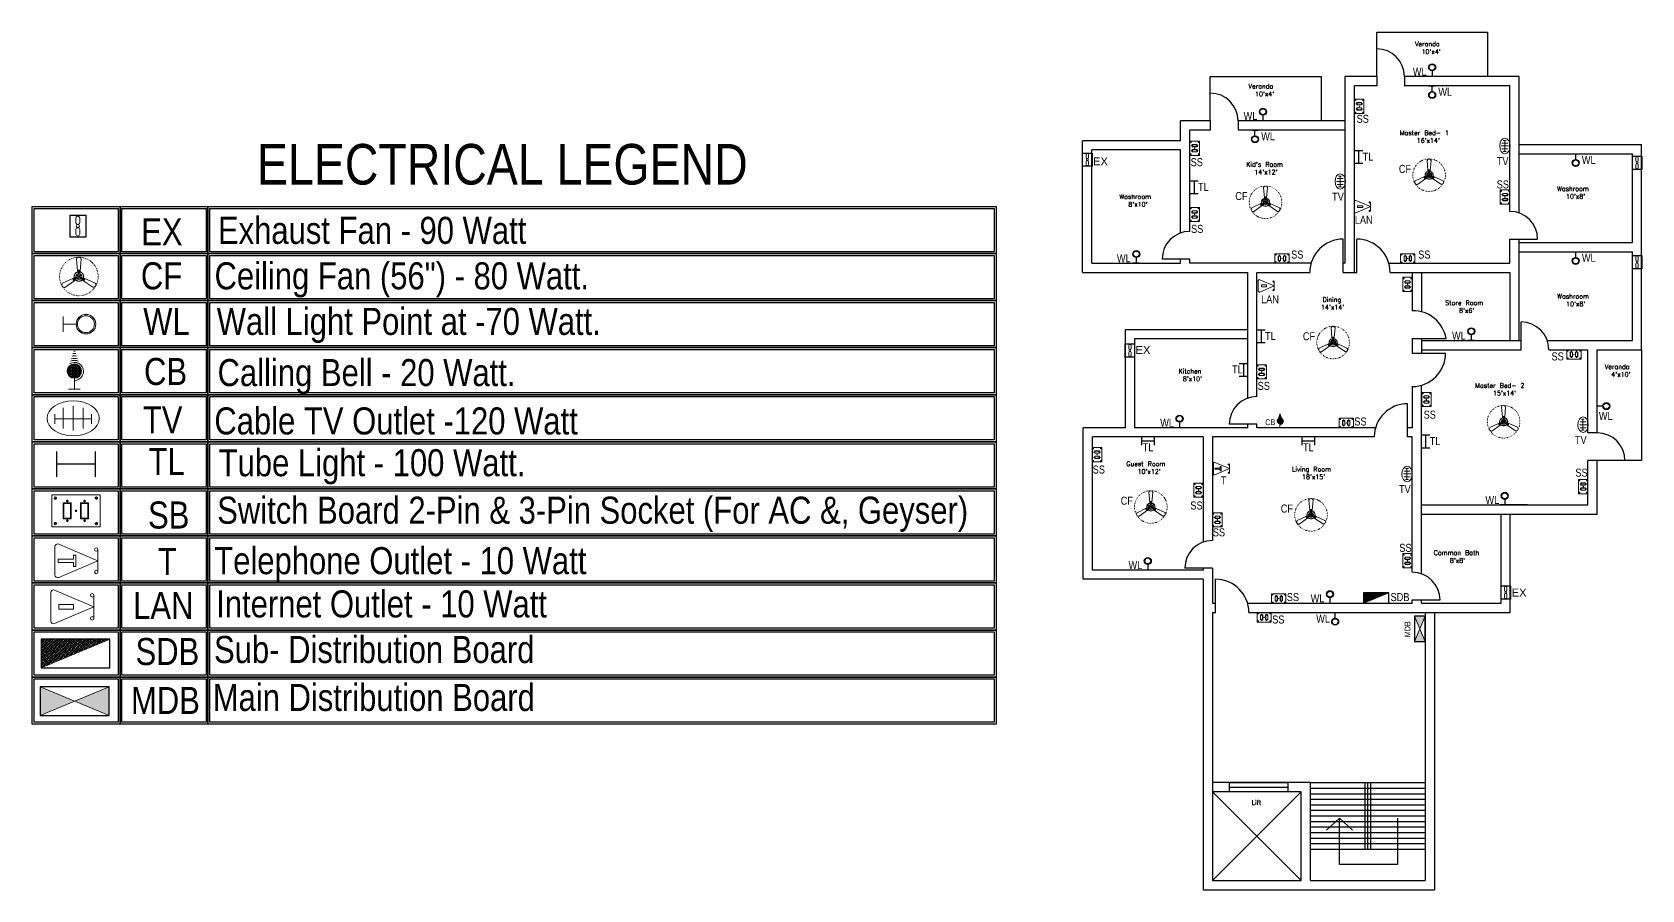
# Model space of a CAD drawing. Header units: inches. Extents: x 636 to 3606, y -629 to 653.
# Drawn here: x 636 to 2377, y -433 to 495 of the extents above; entities that cross this region are included whole.
import ezdxf

# ---------------------------------------------------------------- set-up
doc = ezdxf.new("R2010")
doc.units = ezdxf.units.IN
doc.header["$MEASUREMENT"] = 0
doc.linetypes.add('DOT', pattern=[0.25, 0, -0.25])
for name, color, linetype, lineweight in [('0-elect.fixture-1 db board & switch', 160, 'Continuous', 5), ('0-elect.fixture-2 light point', 190, 'Continuous', 5), ('0-elect.fixture-3 fan', 200, 'Continuous', 5), ('0-elect.fixture-5 communication', 190, 'Continuous', 5), ('E text', 7, 'Continuous', 5), ('EM SWITCH BOARD', 7, 'Continuous', 13), ('EM WALL LIGHT', 224, 'Continuous', 13), ('EM_E_EXHAUST  FAN', 6, 'Continuous', 13), ('EM_ELE FIX FOR CB', 204, 'Continuous', 13), ('STAGE', 252, 'Continuous', 5)]:
    doc.layers.add(name, color=color, linetype=linetype, lineweight=lineweight)
doc.styles.add('Anot', font='ARIALN.TTF')
doc.styles.get("Standard").update_dxf_attribs({"font": 'txt.shx', "height": 2, "bigfont": '@extfont2.shx'})

# ---------------------------------------------------------------- blocks, each defined once
blk = doc.blocks.new('CF02')
at = {"layer": '0-elect.fixture-3 fan', "color": 214, "linetype": 'ByBlock', "ltscale": 5}
for p, q in [((-3.6, 25.4), (-2, 7.9)), ((1.9, 7.9), (3.4, 25.4)), ((-0.6, 8.1), (-1, 8.9)), ((-0.6, 6.6), (-1, 5.9)), ((-0.4, 9.1), (-0.6, 8.8)), ((-0.4, 6), (-0.6, 5.7)), ((0.1, 6.3), (-0.2, 6.5)), ((0.2, 8.4), (-0.1, 8.6)), ((0.5, 9.1), (0.3, 8.8)), ((0.5, 6.1), (0.4, 5.8)), ((0.5, 8.1), (0.9, 8.9)), ((0.5, 6.6), (0.9, 5.9)), ((-7.8, -2.3), (-23.7, -9.8)), ((-20.2, -15.9), (-5.9, -5.7)), ((-7.3, -3.6), (-8.2, -3.6)), ((-8.1, -4.1), (-7.8, -4.1)), ((-7.7, -4.9), (-7.3, -4.9)), ((-7.3, -4.1), (-7.3, -4.4)), ((-6.7, -4.6), (-7.2, -5.3)), ((-6, -2.8), (-5.5, -2.1)), ((-5.5, -2.6), (-5.2, -2.6)), ((-5.5, -3.1), (-5.5, -3.5)), ((-5.4, -3.8), (-4.6, -3.8)), ((-5, -3.4), (-4.6, -3.4)), ((5.5, -3.8), (4.6, -3.7)), ((5, -3.5), (4.8, -3.2)), ((5.4, -2.6), (5.2, -2.3)), ((5.5, -3.2), (5.8, -3)), ((6, -2.8), (5.6, -2.1)), ((5.9, -5.6), (20.4, -15.6)), ((6.8, -4.5), (7.2, -5.2)), ((7.2, -4.3), (7.5, -4.2)), ((7.4, -3.5), (8.2, -3.6)), ((7.6, -5), (7.4, -4.7)), ((23.8, -9.5), (7.9, -2.2)), ((8.1, -4.2), (7.9, -3.9))]:
    blk.add_line(p, q, dxfattribs=at)
at = {"layer": '0-elect.fixture-3 fan', "color": 214, "linetype": 'DOT', "ltscale": 2}
blk.add_circle((0, 0), 28, dxfattribs=at)
at = {"layer": '0-elect.fixture-3 fan', "color": 214, "linetype": 'ByBlock', "ltscale": 5}
for centre, radius in [((0, 0), 4.27), ((0, 0), 2.78), ((0, 0), 1.15), ((0, 0), 0.797), ((-0.5, 8.9), 0.175), ((-0.5, 5.8), 0.175), ((-0.1, 6.4), 0.175), ((0, 8.5), 0.175), ((0.4, 8.9), 0.175), ((0.4, 5.9), 0.175), ((-8, -4.1), 0.175), ((-7.5, -4.9), 0.175), ((-7.3, -4.2), 0.175), ((-5.5, -3.3), 0.175), ((-5.3, -2.6), 0.175), ((-4.8, -3.4), 0.175), ((4.9, -3.3), 0.175), ((5.3, -2.5), 0.175), ((5.6, -3.1), 0.175), ((7.3, -4.2), 0.175), ((7.5, -4.8), 0.175), ((8, -4), 0.175)]:
    blk.add_circle(centre, radius, dxfattribs=at)
for centre, radius, start, end in [((-0.1, 24.3), 3.67, 17.683, 162.9716), ((0, 0), 7, 94.4073, 206.2933), ((0, 0), 6.65, 95.3597, 205.2949), ((0, 0), 8.17, 94.4233, 104.1349), ((-0.8, 9), 0.292, 94.8218, 207.9587), ((-0.7, 5.7), 0.292, 155.5985, 277.004), ((0, 0), 9.33, 85.8328, 94.8218), ((0, 0), 5.48, 83.6506, 97.004), ((-3, 7.4), 2.52, 342.7313, 17.9233), ((2.8, 7.4), 2.37, 161.6232, 199.0313), ((0, 0), 8.17, 76.5196, 86.2312), ((0, 0), 7, 334.4073, 86.2933), ((0, 0), 6.65, 335.3597, 85.2949), ((0.6, 5.7), 0.292, 263.6506, 25.056), ((0.7, 9), 0.292, 332.6958, 85.8328), ((-21, -12.3), 3.67, 137.683, 282.9716), ((-8.1, -3.9), 0.292, 92.6958, 205.8328), ((0, 0), 9.33, 205.8328, 214.8218), ((0, 0), 8.17, 196.5196, 206.2312), ((-7.4, -5.2), 0.292, 214.8218, 327.9587), ((-7.8, -1.3), 2.37, 281.6232, 319.0313), ((-4.9, -6.3), 2.52, 102.7313, 137.9233), ((0, 0), 8.17, 214.4233, 224.1349), ((0, 0), 7, 214.4073, 326.2933), ((-5.3, -2.3), 0.292, 23.6506, 145.056), ((0, 0), 6.65, 215.3597, 325.2949), ((0, 0), 5.48, 203.6506, 217.004), ((-4.6, -3.5), 0.292, 275.5985, 37.004), ((0, 0), 5.48, 323.6506, 337.004), ((4.7, -3.4), 0.292, 143.6506, 265.056), ((5.3, -2.3), 0.292, 35.5985, 157.004), ((5, -6.1), 2.37, 41.6232, 79.0313), ((0, 0), 8.17, 316.5196, 326.2312), ((7.9, -1.1), 2.52, 222.7313, 257.9233), ((7.5, -5.1), 0.292, 212.6958, 325.8328), ((0, 0), 8.17, 334.4233, 344.1349), ((0, 0), 9.33, 325.8328, 334.8218), ((8.2, -3.8), 0.292, 334.8218, 87.9587), ((21.1, -12), 3.67, 257.683, 42.9716)]:
    blk.add_arc(centre, radius, start, end, dxfattribs=at)
blk = doc.blocks.new('TELEPHONE OUTLET01')
at = {"layer": '0-elect.fixture-5 communication', "color": 214}
for p, q in [((1.4, 6.21), (16.08, 0)), ((0, -5.28), (0, 5.28)), ((16.08, 0), (1.4, -6.21))]:
    blk.add_line(p, q, dxfattribs=at)
at = {"layer": '0-elect.fixture-5 communication', "color": 214, "lineweight": 5}
blk.add_line((16.08, 4.21), (16.08, -4.21), dxfattribs=at)
for points in [[(6.93, -0.61), (1.25, -0.61), (1.25, 0.61), (6.93, 0.61)], [(6.93, 0.61), (6.93, 2.12), (7.85, 2.12), (7.85, -2.12), (6.93, -2.12), (6.93, -0.61)]]:
    blk.add_lwpolyline(points, dxfattribs=at)
for centre in [(15.44, 4.21), (15.44, -4.21)]:
    blk.add_circle(centre, 0.647, dxfattribs=at)
at = {"layer": '0-elect.fixture-5 communication', "color": 214}
for centre, start, end in [((1.01, 5.28), 67.08202, 180), ((1.01, -5.28), 180, 292.91798)]:
    blk.add_arc(centre, 1.01, start, end, dxfattribs=at)
blk = doc.blocks.new('CALLING BELL 01')
at = {"layer": 'EM_ELE FIX FOR CB', "ltscale": 10}
h = blk.add_hatch(dxfattribs=at)
h.set_pattern_fill('HEX', color=6, scale=3, style=0)
h.set_pattern_definition([(0, (-34618.2231, 6812.4394), (0, 0.649519053), [0.375, -0.75]), (120, (-34618.2231, 6812.4394), (-0.5625, -0.324759526), [0.375, -0.75]), (60, (-34617.8481, 6812.4394), (-0.5625, 0.324759527), [0.375, -0.75])])
h.paths.add_polyline_path([(8.2, 0, 1), (19.2, 0, 1)])
at = {"layer": 'EM_ELE FIX FOR CB'}
for p, q in [((0, 4.4), (0, -4.4)), ((8.2, 0), (0, 0))]:
    blk.add_line(p, q, dxfattribs=at)
at = {"layer": 'EM_ELE FIX FOR CB', "lineweight": 13}
blk.add_circle((13.7, 0), 5.48, dxfattribs=at)
for centre, radius, start, end in [((13.4, 0), 6.93, 359.8055, 180.1945), ((13.5, 0), 6.77, 326.7279, 32.8008), ((13.7, 0), 8.02, 337.7534, 22.2466), ((13.7, 0), 9.52, 345.0989, 14.9011), ((13.7, 0), 11.5, 351.2266, 8.7734), ((13.7, 0), 13.3, 355.2226, 4.7774), ((13.7, 0), 15.1, 358.0713, 1.9287)]:
    blk.add_arc(centre, radius, start, end, dxfattribs=at)
blk = doc.blocks.new('CABLE TV OUTLET 01')
at = {"layer": '0-elect.fixture-2 light point', "color": 214, "lineweight": 25}
blk.add_line((0, 0), (0, 0), dxfattribs=at)
at = {"layer": '0-elect.fixture-5 communication', "color": 214, "lineweight": 5}
for p, q in [((2.76, -1.95), (2.76, 1.49)), ((5.67, -3.62), (5.67, 3.62)), ((9.19, 4.33), (9.19, -4.33)), ((12.72, -3.62), (12.72, 3.62)), ((15.63, -1.95), (15.63, 1.49)), ((15.63, -0.23), (2.76, -0.23))]:
    blk.add_line(p, q, dxfattribs=at)
at = {"layer": '0-elect.fixture-5 communication', "color": 214, "extrusion": (0, 0, -1)}
blk.add_ellipse((9.19, 0), major_axis=(9.19, 0), ratio=0.672373, start_param=3.141593, end_param=9.424778, dxfattribs=at)
blk = doc.blocks.new('ghhgh')
at = {"color": 6}
for points in [[(322.5, 79), (340.5, 79)], [(331.5, 79), (331.5, 51.5)], [(322.5, 51.5), (340.5, 51.5)]]:
    blk.add_lwpolyline(points, dxfattribs=at)
blk = doc.blocks.new('LAN')
at = {"layer": '0-elect.fixture-5 communication'}
for p, q in [((5490086, -91757), (5490086, -89670)), ((5490362, -89487), (5493263, -90713)), ((5493263, -90713), (5490362, -91940))]:
    blk.add_line(p, q, dxfattribs=at)
at = {"layer": '0-elect.fixture-5 communication', "color": 6}
blk.add_line((5493263, -89864), (5493263, -91563), dxfattribs=at)
at = {"layer": '0-elect.fixture-5 communication', "color": 1}
blk.add_lwpolyline([(5490694, -90541), (5491751, -90541), (5491751, -90886), (5490694, -90886)], close=True, dxfattribs=at)
at = {"layer": '0-elect.fixture-5 communication', "color": 6}
for centre in [(5493132, -89864), (5493132, -91563)]:
    blk.add_circle(centre, 131, dxfattribs=at)
at = {"layer": '0-elect.fixture-5 communication'}
for centre, start, end in [((5490285, -89670), 67.08202, 180), ((5490285, -91757), 180, 292.91798)]:
    blk.add_arc(centre, 199, start, end, dxfattribs=at)
blk = doc.blocks.new('SB01')
at = {"layer": 'EM SWITCH BOARD', "color": 214}
for p, q in [((-8.04, 10.95), (-7.27, 10.5)), ((-8.01, 11.01), (-7.24, 10.57)), ((-3.51, 9.83), (-2.97, 9.52)), ((-3.48, 9.87), (-2.94, 9.56)), ((0, 6), (0, 6.3)), ((3.48, 9.87), (2.94, 9.56)), ((3.51, 9.83), (2.97, 9.52)), ((8.01, 11.01), (7.24, 10.57)), ((8.04, 10.95), (7.27, 10.5)), ((-8.04, 1.05), (-7.27, 1.5)), ((-8.01, 0.99), (-7.24, 1.43)), ((-3.51, 2.17), (-2.97, 2.48)), ((-3.48, 2.13), (-2.94, 2.44)), ((0, 6), (-0.3, 6)), ((0, 6), (0.3, 6)), ((0, 6), (0, 5.7)), ((3.48, 2.13), (2.94, 2.44)), ((3.51, 2.17), (2.97, 2.48)), ((8.01, 0.99), (7.24, 1.43)), ((8.04, 1.05), (7.27, 1.5))]:
    blk.add_line(p, q, dxfattribs=at)
for points in [[(-9, 12), (9, 12), (9, 0), (-9, 0)], [(-4.7, 9.01), (-1.76, 9.01), (-1.76, 2.99), (-4.7, 2.99)], [(-4.46, 8.77), (-2, 8.77), (-2, 3.23), (-4.46, 3.23)], [(4.7, 9.01), (1.76, 9.01), (1.76, 2.99), (4.7, 2.99)], [(4.46, 8.77), (2, 8.77), (2, 3.23), (4.46, 3.23)]]:
    blk.add_lwpolyline(points, close=True, dxfattribs=at)
blk.add_circle((0, 6), 0.302, dxfattribs=at)
for centre, radius, start, end in [((-7.64, 10.76), 0.447, 154.70799, 325.29201), ((-7.64, 10.76), 0.447, 334.70799, 145.29201), ((-7.64, 10.76), 0.395, 144.66598, 155.33402), ((-7.64, 10.76), 0.395, 324.66598, 335.33402), ((-3.23, 9.69), 0.313, 154.70799, 325.29201), ((-3.23, 9.69), 0.313, 334.70799, 145.29201), ((-3.23, 9.69), 0.276, 144.66598, 155.33402), ((-3.23, 9.69), 0.276, 324.66598, 335.33402), ((3.23, 9.69), 0.313, 34.70799, 205.29201), ((3.23, 9.69), 0.313, 214.70799, 25.29201), ((3.23, 9.69), 0.276, 204.66598, 215.33402), ((3.23, 9.69), 0.276, 24.66598, 35.33402), ((7.64, 10.76), 0.447, 34.70799, 205.29201), ((7.64, 10.76), 0.447, 214.70799, 25.29201), ((7.64, 10.76), 0.395, 204.66598, 215.33402), ((7.64, 10.76), 0.395, 24.66598, 35.33402), ((-7.64, 1.24), 0.447, 34.70799, 205.29201), ((-7.64, 1.24), 0.447, 214.70799, 25.29201), ((-7.64, 1.24), 0.395, 204.66598, 215.33402), ((-7.64, 1.24), 0.395, 24.66598, 35.33402), ((-3.23, 2.31), 0.313, 34.70799, 205.29201), ((-3.23, 2.31), 0.313, 214.70799, 25.29201), ((-3.23, 2.31), 0.276, 204.66598, 215.33402), ((-3.23, 2.31), 0.276, 24.66598, 35.33402), ((3.23, 2.31), 0.313, 154.70799, 325.29201), ((3.23, 2.31), 0.313, 334.70799, 145.29201), ((3.23, 2.31), 0.276, 144.66598, 155.33402), ((3.23, 2.31), 0.276, 324.66598, 335.33402), ((7.64, 1.24), 0.447, 154.70799, 325.29201), ((7.64, 1.24), 0.447, 334.70799, 145.29201), ((7.64, 1.24), 0.395, 144.66598, 155.33402), ((7.64, 1.24), 0.395, 324.66598, 335.33402)]:
    blk.add_arc(centre, radius, start, end, dxfattribs=at)
blk = doc.blocks.new('FDB01')
at = {"layer": '0-elect.fixture-1 db board & switch', "ltscale": 10}
h = blk.add_hatch(dxfattribs=at)
h.set_pattern_fill('ANSI33', color=6, scale=2.112, style=0)
h.set_pattern_definition([(45, (-18283.65253, 3377.1331), (-0.37335238, 0.37335238), []), (45, (-18283.2792, 3377.1331), (-0.37335238, 0.37335238), [0.264, -0.132])])
h.paths.add_polyline_path([(-7.89, 6.72), (-7.89, 0), (8.25, 6.72)])
at = {"layer": '0-elect.fixture-1 db board & switch'}
blk.add_line((-7.89, 0), (8.25, 6.72), dxfattribs=at)
at = {"layer": '0-elect.fixture-1 db board & switch', "lineweight": 25}
blk.add_lwpolyline([(8.25, 6.72), (-7.89, 6.72), (-7.89, 0), (8.25, 0)], close=True, dxfattribs=at)
blk = doc.blocks.new('EDB01')
at = {"layer": '0-elect.fixture-1 db board & switch', "ltscale": 10}
h = blk.add_hatch(color=6, dxfattribs=at)
h.paths.add_polyline_path([(0, 6.37), (15.28, 0), (15.28, 12.73)])
h.paths.add_polyline_path([(-15.28, 12.73), (-15.28, 0), (0, 6.37)])
at = {"layer": '0-elect.fixture-1 db board & switch'}
for p, q in [((15.28, 12.73), (-15.28, 0)), ((-15.28, 12.73), (15.28, 0))]:
    blk.add_line(p, q, dxfattribs=at)
at = {"layer": '0-elect.fixture-1 db board & switch', "lineweight": 25}
blk.add_lwpolyline([(-15.28, 0), (15.28, 0), (15.28, 12.73), (-15.28, 12.73)], close=True, dxfattribs=at)
blk = doc.blocks.new('fghgfhgh')
blk.add_lwpolyline([(1818.2, 155), (1828.2, 155), (1828.2, 141), (1818.2, 141)], close=True)
at = {"layer": 'EM_E_EXHAUST  FAN'}
for p, q in [((1821.9, 150.3), (1821.9, 153.2)), ((1821.9, 145.8), (1821.9, 142.9)), ((1824.4, 150.3), (1824.4, 153.2)), ((1824.4, 145.8), (1824.4, 142.9))]:
    blk.add_line(p, q, dxfattribs=at)
blk.add_circle((1823.2, 148.1), 1.01, dxfattribs=at)
for centre, start, end in [((1823.2, 153.2), 0, 180), ((1823.2, 150.3), 180, 0), ((1823.2, 145.8), 0, 180), ((1823.2, 142.9), 180, 0)]:
    blk.add_arc(centre, 1.25, start, end, dxfattribs=at)
blk = doc.blocks.new('WL01')
at = {"layer": 'EM WALL LIGHT', "color": 214}
for p, q in [((0, -5), (0, 5)), ((9.4, 0), (0, 0))]:
    blk.add_line(p, q, dxfattribs=at)
blk.add_circle((15.1, 0), 6.52, dxfattribs=at)
at = {"layer": 'EM WALL LIGHT', "color": 214, "lineweight": 20, "extrusion": (0, 0, -1)}
blk.add_ellipse((15.1, 0), major_axis=(-3.98, 3.98), ratio=1, start_param=2.356194490191891, end_param=8.639379797371477, dxfattribs=at)
blk = doc.blocks.new('fdgdfgdg')
at = {"color": 217, "true_color": 0x93278f}
for points in [[(1699.75, 651.5), (1728.25, 651.5)], [(1714, 627), (1714, 651.5)]]:
    blk.add_lwpolyline(points, dxfattribs=at)
for radius in [15, 13]:
    blk.add_circle((1714, 612), radius, dxfattribs=at)

msp = doc.modelspace()

# ---------------------------------------------------------------- linework, layer by layer
for p, q in [((2090.2, 447.1), (2090.2, 495.1)), ((2090.2, 495.1), (2210.2, 495.1)), ((2210.2, 495.1), (2210.2, 447.1)), ((1910.3, 399.1), (1910.3, 447.1)), ((1910.3, 447.1), (2030.3, 447.1)), ((2030.3, 447.1), (2030.3, 399.1)), ((2056.2, 245.1), (2056.2, 447.1)), ((2090.2, 447.1), (2056.2, 447.1)), ((2066.2, 235.1), (2066.2, 437.1)), ((2090.2, 437.1), (2066.2, 437.1)), ((2090.2, 447.1), (2090.2, 437.1)), ((2120.2, 447.1), (2120.2, 437.1)), ((2244.2, 447.1), (2120.2, 447.1)), ((2234.2, 437.1), (2120.2, 437.1)), ((2234.2, 301.1), (2234.2, 437.1)), ((2244.2, 299.4), (2244.2, 447.1)), ((1878.2, 377.6), (1878.2, 399.1)), ((1910.3, 399.1), (1878.2, 399.1)), ((1888.2, 279.5), (1888.2, 389.1)), ((1910.3, 389.1), (1888.2, 389.1)), ((1910.3, 399.1), (1910.3, 389.1)), ((2056.2, 399.1), (1940.3, 399.1)), ((1940.3, 399.1), (1940.3, 389.1)), ((2056.2, 389.1), (1940.3, 389.1)), ((1878.2, 377.6), (1772.2, 377.6)), ((1772.2, 235.1), (1772.2, 377.6)), ((1878.2, 367.6), (1782.2, 367.6)), ((1782.2, 245.1), (1782.2, 367.6)), ((1878.2, 277.7), (1878.2, 367.6)), ((2244.2, 373.5), (2376.7, 373.5)), ((2376.7, 267.5), (2376.7, 373.5)), ((2244.2, 363.5), (2366.7, 363.5)), ((2366.7, 267.5), (2366.7, 363.5)), ((2053.9, 235.1), (2053.9, 271.1)), ((2068.7, 235.1), (2068.7, 271.1)), ((2234.2, 245.1), (2234.2, 271.1)), ((2234.2, 271.1), (2264.2, 271.1)), ((2244.2, 161.5), (2244.2, 271.1)), ((2244.2, 267.5), (2366.7, 267.5)), ((2376.7, 151.5), (2376.7, 267.5)), ((1782.2, 245.1), (1878.2, 245.1)), ((1888.2, 249.5), (1858.2, 249.5)), ((1878.2, 245.1), (1878.2, 249.5)), ((1888.2, 245.1), (1888.2, 249.5)), ((2019.3, 245.1), (1888.2, 245.1)), ((2056.2, 245.1), (2053.9, 245.1)), ((2103.2, 245.1), (2234.2, 245.1)), ((2244.2, 257.5), (2366.7, 257.5)), ((2366.7, 161.5), (2366.7, 257.5)), ((1772.2, 235.1), (1878.2, 235.1)), ((1878.2, 235.1), (1950.7, 235.1)), ((1950.7, 99), (1950.7, 235.1)), ((1960.7, 235.1), (2017.9, 235.1)), ((1960.7, 100.8), (1960.7, 235.1)), ((2053.9, 235.1), (2068.7, 235.1)), ((2104.7, 235.1), (2234.2, 235.1)), ((2128.7, 235.1), (2128.7, 193.7)), ((2138.7, 235.1), (2138.7, 192)), ((2234.2, 235.1), (2234.2, 161.5)), ((2246.4, 151.5), (2246.4, 181.5)), ((1950.7, 173.1), (1818.2, 173.1)), ((1818.2, 173.1), (1818.2, 67.1)), ((1950.7, 163.1), (1828.2, 163.1)), ((1828.2, 163.1), (1828.2, 67.1)), ((2128.7, 163.7), (2165.2, 163.7)), ((2128.7, 163.7), (2128.7, 147.6)), ((2138.7, 163.7), (2138.7, 147.6)), ((2138.7, 161.5), (2246.4, 161.5)), ((2274.7, 161.5), (2366.7, 161.5)), ((2128.7, 147.6), (2164.7, 147.6)), ((2138.7, 151.5), (2246.4, 151.5)), ((2276.4, 151.5), (2318.7, 151.5)), ((2318.7, 61.5), (2318.7, 151.5)), ((2328.7, 151.5), (2376.7, 151.5)), ((2328.7, 61.5), (2328.7, 151.5)), ((2376.7, 151.5), (2376.7, 31.5)), ((2128.7, 112.1), (2128.7, 67.1)), ((2138.7, -91), (2138.7, 113)), ((2123.6, 57.1), (2123.6, 93.1)), ((1960.7, 70.8), (1930.7, 70.8)), ((1950.7, 67.1), (1950.7, 70.8)), ((1960.7, 67.1), (1960.7, 70.8)), ((1772.7, -96.9), (1772.7, 67.1)), ((1818.2, 67.1), (1772.7, 67.1)), ((1782.7, -86.9), (1782.7, 57.1)), ((1902.7, 57.1), (1782.7, 57.1)), ((1902.7, 67.1), (1828.2, 67.1)), ((1950.7, 67.1), (1828.2, 67.1)), ((1950.7, 67.1), (1902.7, 67.1)), ((1902.7, 57.1), (1902.7, -56.7)), ((1912.7, 57.1), (1912.7, -54.9)), ((2087.6, 57.1), (1912.7, 57.1)), ((2089, 67.1), (1960.7, 67.1)), ((2128.7, 67.1), (2123.6, 67.1)), ((2128.7, 57.1), (2123.6, 57.1)), ((2128.7, -89.3), (2128.7, 57.1)), ((2328.7, 61.5), (2318.7, 61.5)), ((2318.7, -16.5), (2318.7, 31.5)), ((2328.7, 31.5), (2318.7, 31.5)), ((2328.7, -26.5), (2328.7, 31.5)), ((2376.7, 31.5), (2328.7, 31.5)), ((2138.7, -16.5), (2318.7, -16.5)), ((2253.3, -16.5), (2223.3, -16.5)), ((2138.7, -26.5), (2328.7, -26.5)), ((2224.7, -122.9), (2224.7, -26.5)), ((2234.7, -132.9), (2234.7, -26.5)), ((1902.7, -86.9), (1782.7, -86.9)), ((1912.7, -84.9), (1882.7, -84.9)), ((1902.7, -84.9), (1902.7, -86.9)), ((1912.7, -84.9), (1912.7, -122.9)), ((1902.7, -96.9), (1772.7, -96.9)), ((1902.7, -96.9), (1902.7, -132.9)), ((1916, -132.9), (1916, -96.9)), ((2128.7, -122.9), (2128.7, -119.3)), ((2128.7, -119.3), (2158.7, -119.3)), ((2138.7, -122.9), (2138.7, -119.3)), ((1902.7, -132.9), (1902.7, -432.9)), ((1912.7, -122.9), (1916, -122.9)), ((1912.7, -132.9), (1916, -132.9)), ((1912.7, -132.9), (1912.7, -422.9)), ((1950.6, -122.9), (2128.7, -122.9)), ((1952, -132.9), (2138.7, -132.9)), ((2138.7, -122.9), (2224.7, -122.9)), ((2138.7, -132.9), (2234.7, -132.9)), ((2142.7, -132.9), (2142.7, -422.9)), ((2152.7, -132.9), (2152.7, -432.9)), ((2018.7, -316.9), (1912.7, -316.9)), ((2008.7, -326.9), (1912.7, -326.9)), ((1912.7, -326.9), (2008.7, -422.9)), ((1912.7, -422.9), (2008.7, -326.9)), ((2008.7, -422.9), (2008.7, -326.9)), ((2018.7, -422.9), (2018.7, -316.9)), ((2018.7, -316.9), (2142.7, -316.9)), ((2018.7, -322.9), (2142.7, -322.9)), ((2018.7, -328.9), (2142.7, -328.9)), ((2077.7, -388.9), (2077.7, -316.9)), ((2080.7, -388.9), (2080.7, -316.9)), ((2083.7, -388.9), (2083.7, -316.9)), ((2018.7, -334.9), (2142.7, -334.9)), ((2018.7, -340.9), (2142.7, -340.9)), ((2018.7, -346.9), (2142.7, -346.9)), ((2018.7, -352.9), (2142.7, -352.9)), ((2018.7, -358.9), (2142.7, -358.9)), ((2018.7, -364.9), (2142.7, -364.9)), ((2049.9, -355.4), (2035.8, -368.4)), ((2049.9, -405.5), (2049.9, -355.4)), ((2049.9, -355.4), (2064, -368.4)), ((2112.6, -355.3), (2112.6, -405.5)), ((2018.7, -370.9), (2142.7, -370.9)), ((2018.7, -376.9), (2142.7, -376.9)), ((2018.7, -382.9), (2142.7, -382.9)), ((2018.7, -388.9), (2142.7, -388.9)), ((2112.6, -405.5), (2049.9, -405.5)), ((1902.7, -432.9), (2152.7, -432.9)), ((1912.7, -422.9), (2008.7, -422.9)), ((2018.7, -422.9), (2142.7, -422.9))]:
    msp.add_line(p, q)
for points in [[(636.2, 306.4), (731.3, 306.4), (731.3, 255.5), (636.2, 255.5)], [(638.2, 304.4), (729.3, 304.4), (729.3, 257.5), (638.2, 257.5)], [(731.3, 306.4), (826.3, 306.4), (826.3, 255.5), (731.3, 255.5)], [(733.3, 304.4), (824.3, 304.4), (824.3, 257.5), (733.3, 257.5)], [(826.3, 306.4), (1678.6, 306.4), (1678.6, 255.5), (826.3, 255.5)], [(828.3, 304.4), (1676.6, 304.4), (1676.6, 257.5), (828.3, 257.5)], [(636.2, 255.5), (731.3, 255.5), (731.3, 204.6), (636.2, 204.6)], [(638.2, 253.5), (729.3, 253.5), (729.3, 206.6), (638.2, 206.6)], [(731.3, 255.5), (826.3, 255.5), (826.3, 204.6), (731.3, 204.6)], [(733.3, 253.5), (824.3, 253.5), (824.3, 206.6), (733.3, 206.6)], [(826.3, 255.5), (1678.6, 255.5), (1678.6, 204.6), (826.3, 204.6)], [(828.3, 253.5), (1676.6, 253.5), (1676.6, 206.6), (828.3, 206.6)], [(636.2, 204.6), (731.3, 204.6), (731.3, 153.7), (636.2, 153.7)], [(638.2, 202.6), (729.3, 202.6), (729.3, 155.7), (638.2, 155.7)], [(731.3, 204.6), (826.3, 204.6), (826.3, 153.7), (731.3, 153.7)], [(733.3, 202.6), (824.3, 202.6), (824.3, 155.7), (733.3, 155.7)], [(826.3, 204.6), (1678.6, 204.6), (1678.6, 153.7), (826.3, 153.7)], [(828.3, 202.6), (1676.6, 202.6), (1676.6, 155.7), (828.3, 155.7)], [(636.2, 153.7), (731.3, 153.7), (731.3, 102.8), (636.2, 102.8)], [(638.2, 151.7), (729.3, 151.7), (729.3, 104.8), (638.2, 104.8)], [(731.3, 153.7), (826.3, 153.7), (826.3, 102.8), (731.3, 102.8)], [(733.3, 151.7), (824.3, 151.7), (824.3, 104.8), (733.3, 104.8)], [(826.3, 153.7), (1678.6, 153.7), (1678.6, 102.8), (826.3, 102.8)], [(828.3, 151.7), (1676.6, 151.7), (1676.6, 104.8), (828.3, 104.8)], [(636.2, 102.8), (731.3, 102.8), (731.3, 51.8), (636.2, 51.8)], [(638.2, 100.8), (729.3, 100.8), (729.3, 53.8), (638.2, 53.8)], [(731.3, 102.8), (826.3, 102.8), (826.3, 51.8), (731.3, 51.8)], [(733.3, 100.8), (824.3, 100.8), (824.3, 53.8), (733.3, 53.8)], [(826.3, 102.8), (1678.6, 102.8), (1678.6, 51.8), (826.3, 51.8)], [(828.3, 100.8), (1676.6, 100.8), (1676.6, 53.8), (828.3, 53.8)], [(636.2, 51.8), (731.3, 51.8), (731.3, 0.9), (636.2, 0.9)], [(638.2, 49.8), (729.3, 49.8), (729.3, 2.9), (638.2, 2.9)], [(731.3, 51.8), (826.3, 51.8), (826.3, 0.9), (731.3, 0.9)], [(731.3, 51.8), (826.3, 51.8), (826.3, 0.9), (731.3, 0.9)], [(733.3, 49.8), (824.3, 49.8), (824.3, 2.9), (733.3, 2.9)], [(826.3, 51.8), (1678.6, 51.8), (1678.6, 0.9), (826.3, 0.9)], [(828.3, 49.8), (1676.6, 49.8), (1676.6, 2.9), (828.3, 2.9)], [(636.2, 0.9), (731.3, 0.9), (731.3, -50), (636.2, -50)], [(731.3, 0.9), (826.3, 0.9), (826.3, -50), (731.3, -50)], [(826.3, 0.9), (1678.6, 0.9), (1678.6, -50), (826.3, -50)], [(638.2, -1.1), (729.3, -1.1), (729.3, -48), (638.2, -48)], [(733.3, -1.1), (824.3, -1.1), (824.3, -48), (733.3, -48)], [(828.3, -1.1), (1676.6, -1.1), (1676.6, -48), (828.3, -48)], [(636.2, -50), (731.3, -50), (731.3, -100.9), (636.2, -100.9)], [(638.2, -52), (729.3, -52), (729.3, -98.9), (638.2, -98.9)], [(731.3, -50), (826.3, -50), (826.3, -100.9), (731.3, -100.9)], [(733.3, -52), (824.3, -52), (824.3, -98.9), (733.3, -98.9)], [(826.3, -50), (1678.6, -50), (1678.6, -100.9), (826.3, -100.9)], [(828.3, -52), (1676.6, -52), (1676.6, -98.9), (828.3, -98.9)], [(636.2, -100.9), (731.3, -100.9), (731.3, -151.8), (636.2, -151.8)], [(638.2, -102.9), (729.3, -102.9), (729.3, -149.8), (638.2, -149.8)], [(731.3, -100.9), (826.3, -100.9), (826.3, -151.8), (731.3, -151.8)], [(733.3, -102.9), (824.3, -102.9), (824.3, -149.8), (733.3, -149.8)], [(826.3, -100.9), (1678.6, -100.9), (1678.6, -151.8), (826.3, -151.8)], [(828.3, -102.9), (1676.6, -102.9), (1676.6, -149.8), (828.3, -149.8)], [(636.2, -151.8), (731.3, -151.8), (731.3, -202.8), (636.2, -202.8)], [(638.2, -153.8), (729.3, -153.8), (729.3, -200.8), (638.2, -200.8)], [(731.3, -151.8), (826.3, -151.8), (826.3, -202.8), (731.3, -202.8)], [(733.3, -153.8), (824.3, -153.8), (824.3, -200.8), (733.3, -200.8)], [(826.3, -151.8), (1678.6, -151.8), (1678.6, -202.8), (826.3, -202.8)], [(828.3, -153.8), (1676.6, -153.8), (1676.6, -200.8), (828.3, -200.8)], [(636.2, -202.8), (731.3, -202.8), (731.3, -253.7), (636.2, -253.7)], [(638.2, -204.8), (729.3, -204.8), (729.3, -251.7), (638.2, -251.7)], [(731.3, -202.8), (826.3, -202.8), (826.3, -253.7), (731.3, -253.7)], [(733.3, -204.8), (824.3, -204.8), (824.3, -251.7), (733.3, -251.7)], [(826.3, -202.8), (1678.6, -202.8), (1678.6, -253.7), (826.3, -253.7)], [(828.3, -204.8), (1676.6, -204.8), (1676.6, -251.7), (828.3, -251.7)], [(1931, -316.9), (1994, -316.9), (1994, -326.9), (1931, -326.9)]]:
    msp.add_lwpolyline(points, close=True)
msp.add_lwpolyline([(1931, -321.9), (1994, -321.9)])
for centre, radius, start, end in [((2090.2, 447.1), 30, 0, 90), ((1910.3, 399.1), 30, 0, 90), ((2234.2, 271.1), 30, 0, 90), ((1888.2, 249.5), 30, 90, 180), ((2053.9, 235.1), 36, 90, 180), ((2068.7, 235.1), 36, 0, 90), ((2129.6, 157.6), 36.1, 9.7768, 91.3884), ((2246.4, 151.5), 30, 0, 90), ((2128.7, 147.6), 36, 270, 0), ((1960.7, 70.8), 30, 90, 180), ((2123.6, 57.1), 36, 90, 180), ((2328.7, 31.5), 30, 0, 90), ((1912.7, -84.9), 30, 90, 180), ((1916, -132.9), 36, 0, 90), ((2128.7, -119.3), 30, 0, 90)]:
    msp.add_arc(centre, radius, start, end)

# ---------------------------------------------------------------- block references
at = {"color": 215, "true_color": 0xa953a0, "xscale": 0.25088, "yscale": 0.25088, "zscale": 0.25088}
for p, rotation in [((2580.2, 610.5), 180), ((2397.2, 562.5), 180), ((2260.2, 408.5), 180), ((2622.5, 324.9), 180), ((2492.1, -339.6), 90), ((2307, 230.5), 180), ((2658.7, 146.9), 180), ((2272.7, 76.5), 180), ((2469.6, 40.5), 180)]:
    msp.add_blockref('fdgdfgdg', p, dxfattribs=dict(at, rotation=rotation))
for p in [(1720.2, 273.6), (1528.6, 225.6), (1875.4, 200), (1875.4, 94), (1615.3, -296.4)]:
    msp.add_blockref('fdgdfgdg', p, dxfattribs=at)
for name, p, xscale, yscale, zscale in [('ghhgh', (1904.9, 327.5), 0.5, 0.5, 0.5), ('fghgfhgh', (-86.8, 205.8), 1.02245, 1.02245, 1.02245), ('fghgfhgh', (507.7, 202.4), 1.02245, 1.02245, 1.02245), ('ghhgh', (1726.9, 294.8), 0.5, 0.5, 0.5), ('fghgfhgh', (-2395.6, 35), 1.69, 1.69, 1.69), ('fghgfhgh', (507.7, 95), 1.02245, 1.02245, 1.02245), ('fghgfhgh', (-40.8, -0.7), 1.02245, 1.02245, 1.02245), ('ghhgh', (1799.4, 133.5), 0.5, 0.5, 0.5), ('ghhgh', (1780.4, 97.2), 0.5, 0.5, 0.5), ('ghhgh', (1977.4, 19.7), 0.5, 0.5, 0.5), ('fghgfhgh', (365.7, -262.5), 1.02245, 1.02245, 1.02245)]:
    msp.add_blockref(name, p, dxfattribs=dict(xscale=xscale, yscale=yscale, zscale=zscale))
at = {"rotation": 270}
for p, xscale, yscale, zscale in [((1810.1, 218.3), 0.5, 0.5, 0.5), ((1983.4, 218.3), 0.5, 0.5, 0.5), ((584.2, 531.7), 1.521, 1.521, 1.521)]:
    msp.add_blockref('ghhgh', p, dxfattribs=dict(at, xscale=xscale, yscale=yscale, zscale=zscale))
at = {"layer": '0-elect.fixture-1 db board & switch'}
for p, xscale, yscale, zscale in [((2089.3, -122.9), 1.706147289820365, 1.706147289820365, 1.706147289820365), ((682.3, -192.8), 4.613422271674267, 4.613422271674267, 4.613422271674267)]:
    msp.add_blockref('FDB01', p, dxfattribs=dict(at, xscale=xscale, yscale=yscale, zscale=zscale))
for p, xscale, yscale, zscale, rotation in [((2142.7, -150.5), 0.9008457690360956, 0.9008457690360956, 0.9008457690360956, 89.99999999999999), ((682.1, -213.3), 2.435886959473603, 2.435886959473603, 2.435886959473603, 180)]:
    msp.add_blockref('EDB01', p, dxfattribs=dict(at, xscale=xscale, yscale=yscale, zscale=zscale, rotation=rotation))
at = {"layer": '0-elect.fixture-2 light point', "xscale": 0.8565038883301895, "yscale": 0.8565038883301895, "zscale": 0.8565038883301895, "rotation": 270}
for p in [(2066.2, 414.8), (1888.2, 369.5), (2223.9, 316.6), (1888.2, 297.8), (2118.4, 222.1), (1960.7, 127.5), (2138.9, 97.6), (1782.7, 37.9), (1892.4, -0.5), (2308.4, 3.4), (1912.8, -32.6), (2118.4, -76.9)]:
    msp.add_blockref('SB01', p, dxfattribs=at)
at = {"layer": '0-elect.fixture-2 light point'}
for name, p, xscale, yscale, zscale in [('SB01', (1987.8, 245.1), 0.8565038883301895, 0.8565038883301895, 0.8565038883301895), ('SB01', (2123.8, 245.1), 0.8565038883301895, 0.8565038883301895, 0.8565038883301895), ('WL01', (669.8, 179.1), 1.628428017652114, 1.628428017652114, 1.628428017652114), ('SB01', (2303.6, 141.2), 0.8565038883301895, 0.8565038883301895, 0.8565038883301895), ('SB01', (2057.3, 67.1), 0.8565038883301895, 0.8565038883301895, 0.8565038883301895), ('SB01', (683.5, -40.2), 2.894983142556041, 2.894983142556041, 2.894983142556041), ('SB01', (1984.3, -122.9), 0.8565038883301895, 0.8565038883301895, 0.8565038883301895), ('SB01', (1968.5, -143.2), 0.8565038883301895, 0.8565038883301895, 0.8565038883301895)]:
    msp.add_blockref(name, p, dxfattribs=dict(at, xscale=xscale, yscale=yscale, zscale=zscale))
at = {"layer": '0-elect.fixture-3 fan'}
for p, xscale, yscale, zscale in [((2146.9, 340.3), 0.6295303578983293, 0.6295303578983293, 0.6295303578983293), ((1970, 311), 0.6295303578983293, 0.6295303578983293, 0.6295303578983293), ((686.7, 230.7), 0.7447344133937236, 0.7447344133937236, 0.7447344133937236), ((2043.1, 159.2), 0.6295303578983293, 0.6295303578983293, 0.6295303578983293), ((2227.5, 73.5), 0.6295303578983293, 0.6295303578983293, 0.6295303578983293), ((1846, -18.7), 0.6295303578983293, 0.6295303578983293, 0.6295303578983293), ((2019.2, -27.2), 0.6295303578983293, 0.6295303578983293, 0.6295303578983293)]:
    msp.add_blockref('CF02', p, dxfattribs=dict(at, xscale=xscale, yscale=yscale, zscale=zscale))
at = {"layer": '0-elect.fixture-5 communication', "rotation": 270}
for name, p, xscale, yscale, zscale in [('CABLE TV OUTLET 01', (2228.9, 380.3), 0.9095977739270893, 0.9095977739270893, 0.9095977739270893), ('CABLE TV OUTLET 01', (2050.8, 341.9), 0.9095977739270893, 0.9095977739270893, 0.9095977739270893), ('CALLING BELL 01', (681.8, 108.9), -1.42502313865436, 1.42502313865436, 1.425023138572909), ('CALLING BELL 01', (1985.6, 67.1), -0.5270055986147781, 0.5270055986147781, 0.5270055985846557), ('CABLE TV OUTLET 01', (2313.4, 78.7), 0.9095977739270893, 0.9095977739270893, 0.9095977739270893), ('CABLE TV OUTLET 01', (2123.1, 25.4), 0.9095977739270893, 0.9095977739270893, 0.9095977739270893)]:
    msp.add_blockref(name, p, dxfattribs=dict(at, xscale=xscale, yscale=yscale, zscale=zscale))
at = {"layer": '0-elect.fixture-5 communication'}
for name, p, xscale, yscale, zscale in [('CABLE TV OUTLET 01', (652.3, 77.3), 3.074440475873562, 3.074440475873562, 3.074440475873562), ('TELEPHONE OUTLET01', (1913.7, 22.8), 1.070629860412737, 1.070629860412737, 1.070629860412737), ('TELEPHONE OUTLET01', (660.8, -76.9), 2.894983142556041, 2.894983142556041, 2.894983142556041)]:
    msp.add_blockref(name, p, dxfattribs=dict(at, xscale=xscale, yscale=yscale, zscale=zscale))
at = {"layer": 'STAGE'}
for p, xscale, yscale, zscale in [((-27789.7, 799.6), 0.005438140491605736, 0.005438140491605736, 0.005438140491605736), ((-27893.7, 713.9), 0.005438140491605736, 0.005438140491605736, 0.005438140491605736), ((-80074, 1207.2), 0.01470473188930191, 0.01470473188930191, 0.01470473188930191)]:
    msp.add_blockref('LAN', p, dxfattribs=dict(at, xscale=xscale, yscale=yscale, zscale=zscale))

# ---------------------------------------------------------------- texts
at = {"char_height": 5, "attachment_point": 1}
for s, insert in [("\\pi32.30207;Veranda\\P\\pi39.3854;10'x4'", (2099.3, 484.8)), ("\\pi32.30207;Veranda\\P\\pi39.3854;10'x4'", (1919.3, 439)), ("\\pi18.96874;Master Bed- 1\\P\\pi37.30207;16'x14'", (2096.2, 388.7)), ("\\pi28.55207;Kid's Room\\P\\pi37.30207;14'x12'", (1920.7, 354.5)), ("\\pi29.80207;Washroom\\P\\pi39.3854;8'x10'", (1782.2, 319.6)), ("\\pi29.80207;Washroom\\P\\pi39.3854;10'x8'", (2255.5, 328.2)), ("\\pi29.80207;Washroom\\P\\pi39.3854;10'x8'", (2255.7, 211.8)), ("\\pi38.96874;Dining\\P\\pi37.30207;14'x14'", (1992.7, 208.2)), ("\\pi25.6354;Store Room\\P\\pi40.6354;8'x6'", (2138.7, 204.7)), ("\\pi34.80207;Kitchen\\P\\pi39.3854;8'x10'", (1841.2, 130.8)), ("\\pi32.30207;Veranda\\P\\pi39.3854;4'x10'", (2304.6, 135.6)), ("\\pi18.1354;Master Bed- 2\\P\\pi37.30207;15'x14'", (2178.6, 115.3)), ("\\pi25.6354;Guest Room\\P\\pi37.71874;10'x12'", (1793.9, 30.5)), ("\\pi26.46874;Living Room\\P\\pi37.30207;18'x15'", (1972.2, 24.7)), ("\\pi23.1354;Common Bath\\P\\pi40.6354;8'x8'", (2128.7, -65.7)), ('\\pi42.30207;Lift', (1912.7, -336.1))]:
    msp.add_mtext_dynamic_manual_height_columns(s, width=99.604, gutter_width=1, heights=[0], dxfattribs=dict(at, insert=insert))
at = {"layer": 'E text', "style": 'Anot'}
for s, height, p in [('WL', 8.66, (2129.3, 448.1)), ('WL', 8.66, (2156.9, 426.2)), ('WL', 8.66, (1946.3, 400.1)), ('SS', 8.66, (2068.5, 397)), ('WL', 8.66, (1965.3, 378.2)), ('ELECTRICAL LEGEND', 43.888, (879.3, 330.2)), ('SS', 8.66, (1889, 350.1)), ('TL', 8.66, (2075, 356)), ('CF', 8.66, (2114.2, 342.8)), ('TV', 8.66, (2220.1, 351.2)), ('WL', 8.66, (2312.1, 352.6)), ('TL', 8.66, (1897, 323.3)), ('SS', 8.66, (2220, 326)), ('CF', 8.66, (1937.3, 313.5)), ('TV', 8.66, (2042, 312.8)), (' Exhaust Fan - 90 Watt', 29.259, (827.8, 266)), ('LAN', 8.66, (2066.6, 287.7)), ('EX', 29.26, (754.1, 264.5)), ('SS', 8.66, (1889.5, 277.9)), ('CF', 29.26, (753.8, 216.8)), (' Ceiling Fan (56") - 80 Watt.', 29.259, (824.1, 216.8)), ('WL', 8.66, (1809.3, 246.1)), ('SS', 8.66, (1997.7, 250.1)), ('SS', 8.66, (2135.1, 250.1)), ('WL', 8.66, (2312.1, 246.6)), ('LAN', 8.66, (1965.2, 201.7)), ('WL', 29.26, (756.3, 167.5)), ('Wall Light Point at -70 Watt.', 29.259, (835.8, 167.5)), ('TL', 8.66, (1969.5, 162)), ('CF', 8.66, (2010.4, 161.7)), ('WL', 8.66, (2171.7, 162.5)), ('CB', 29.26, (757.2, 113.3)), ('Calling Bell - 20 Watt. ', 29.259, (836.7, 112.1)), ('SS', 8.66, (2279.3, 139.9)), ('TL', 8.66, (1933.7, 125.8)), ('SS', 8.66, (1961.5, 108)), ('TV', 29.26, (755.9, 61.1)), ('Cable TV Outlet -120 Watt', 29.259, (833.2, 59.8)), ('WL', 8.66, (1856.1, 68.1)), ('CB', 6.23, (1969.7, 69.9)), ('SS', 8.66, (2066, 69.5)), ('SS', 8.66, (2141, 76.9)), ('WL', 8.66, (2330.5, 75.6)), ('TL', 8.66, (2147.5, 48.3)), ('TV', 8.66, (2304.6, 49.6)), ('TL', 29.26, (762.1, 15.9)), ('Tube Light - 100 Watt.', 29.259, (837.9, 14.6)), ('TL', 8.66, (1837.2, 41.6)), ('TL', 8.66, (2010.5, 41.6)), ('SS', 8.66, (1783.1, 17.5)), ('SS', 8.66, (2305.1, 14.1)), ('T', 8.66, (1921.7, 5.7)), ('TV', 8.66, (2114.3, -3.7)), ('SB', 29.26, (761.5, -42)), ('Switch Board 2-Pin & 3-Pin Socket (For AC &, Geyser)', 29.259, (836.3, -36.8)), ('CF', 8.66, (1813.4, -16.2)), ('SS', 8.66, (1888.7, -21.4)), ('CF', 8.66, (1986.5, -24.7)), ('WL', 8.66, (2207.8, -15.5)), ('SS', 8.66, (1913, -50.5)), ('T', 29.3, (772.1, -92.3)), ('Telephone Outlet - 10 Watt', 29.259, (833.1, -91.4)), ('SS', 8.66, (2114.7, -67.2)), ('WL', 8.66, (1821.8, -85.9)), ('LAN', 29.26, (745.4, -140)), ('Internet Outlet - 10 Watt ', 29.259, (835.2, -138.2)), ('SS', 8.66, (1993, -120.5)), ('WL', 8.66, (2018.8, -121.9)), ('SDB', 8.66, (2105.2, -120.5)), ('SS', 8.66, (1977.2, -144.8)), ('WL', 8.66, (2024.8, -143.9)), ('SDB', 29.26, (748, -189.7)), ('Sub- Distribution Board ', 29.259, (832.9, -187.5)), ('Main Distribution Board ', 29.259, (831.5, -239.4)), ('MDB', 29.26, (743.1, -242.7))]:
    msp.add_text(s, height=height, dxfattribs=at).set_placement(p)
msp.add_text('MDB', height=6.23, rotation=90, dxfattribs=at).set_placement((2126.7, -159.7))
at = {"layer": 'E text', "char_height": 8.656, "width": 3.333, "attachment_point": 1, "style": 'Anot'}
for insert in [(1783.4, 359.6), (1829.4, 155.5), (2236.2, -107)]:
    msp.add_mtext('{\\fArial|b0|i0|c0|p34;EX}', dxfattribs=dict(at, insert=insert))

doc.saveas('drawing.dxf')
